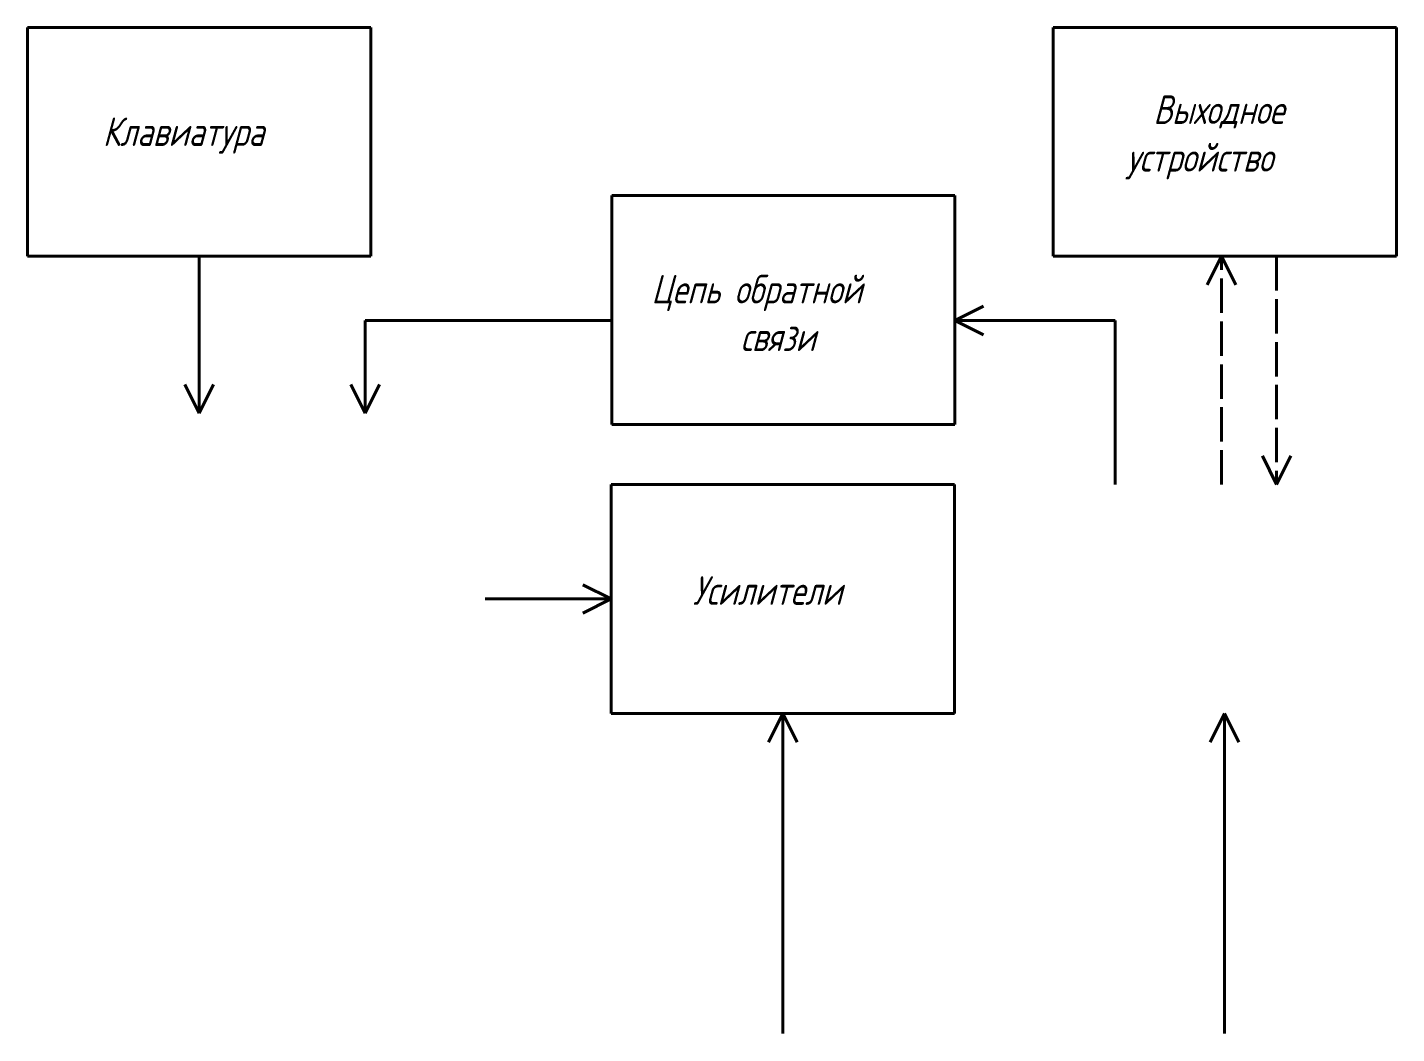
# Model space of a CAD drawing. Header units: millimetres. Extents: x 2098 to 3628, y 1472 to 2066.
# Drawn here: x 3149.6 to 3628.2, y 1629.8 to 1981.6 of the extents above; entities that cross this region are included whole.
import ezdxf

# ---------------------------------------------------------------- set-up
doc = ezdxf.new("R2010")
doc.units = ezdxf.units.MM
doc.linetypes.add('ACAD_ISO02W100', pattern=[15, 12, -3])
doc.layers.add('Основная', color=7, linetype='Continuous', lineweight=40)
doc.styles.add('стиль рамки', font='romans.shx', dxfattribs={"width": 0.75, "oblique": 15, "height": 3.5})

msp = doc.modelspace()

# ---------------------------------------------------------------- linework, layer by layer
at = {"layer": 'Основная'}
for p, q in [((3149.6, 1981.57), (3149.6, 1901.57)), ((3269.6, 1981.57), (3149.6, 1981.57)), ((3269.6, 1901.57), (3269.6, 1981.57)), ((3508.21, 1981.57), (3508.21, 1901.57)), ((3628.21, 1981.57), (3508.21, 1981.57)), ((3628.21, 1901.57), (3628.21, 1981.57)), ((3353.84, 1922.77), (3353.84, 1842.77)), ((3473.84, 1922.77), (3353.84, 1922.77)), ((3473.84, 1842.77), (3473.84, 1922.77)), ((3149.6, 1901.57), (3269.6, 1901.57)), ((3209.6, 1901.57), (3209.6, 1846.77)), ((3508.21, 1901.57), (3608.21, 1901.57)), ((3561.98, 1891.57), (3566.98, 1901.57)), ((3571.98, 1891.57), (3566.98, 1901.57)), ((3608.21, 1901.57), (3628.21, 1901.57)), ((3483.84, 1884.09), (3473.84, 1879.09)), ((3267.65, 1879.09), (3267.65, 1846.77)), ((3267.65, 1879.09), (3353.84, 1879.09)), ((3529.85, 1879.09), (3473.84, 1879.09)), ((3483.84, 1874.09), (3473.84, 1879.09)), ((3529.85, 1821.77), (3529.85, 1879.09)), ((3204.6, 1856.77), (3209.6, 1846.77)), ((3214.6, 1856.77), (3209.6, 1846.77)), ((3262.65, 1856.77), (3267.65, 1846.77)), ((3272.65, 1856.77), (3267.65, 1846.77)), ((3353.84, 1842.77), (3473.84, 1842.77)), ((3581.28, 1831.77), (3586.28, 1821.77)), ((3591.28, 1831.77), (3586.28, 1821.77)), ((3353.71, 1821.77), (3353.71, 1741.77)), ((3473.71, 1821.77), (3353.71, 1821.77)), ((3473.71, 1741.77), (3473.71, 1821.77)), ((3343.71, 1786.77), (3353.71, 1781.77)), ((3309.6, 1781.77), (3353.71, 1781.77)), ((3343.71, 1776.77), (3353.71, 1781.77)), ((3353.71, 1741.77), (3473.71, 1741.77)), ((3408.71, 1731.77), (3413.71, 1741.77)), ((3413.71, 1741.77), (3413.71, 1629.84)), ((3418.71, 1731.77), (3413.71, 1741.77)), ((3563.08, 1731.77), (3568.08, 1741.77)), ((3568.08, 1741.77), (3568.08, 1629.84)), ((3573.08, 1731.77), (3568.08, 1741.77))]:
    msp.add_line(p, q, dxfattribs=at)
at = {"layer": 'Основная', "linetype": 'ACAD_ISO02W100'}
for p, q in [((3566.98, 1821.77), (3566.98, 1901.57)), ((3586.28, 1901.57), (3586.28, 1821.77))]:
    msp.add_line(p, q, dxfattribs=at)

# ---------------------------------------------------------------- texts
at = {"layer": 'Основная', "char_height": 10, "attachment_point": 1, "style": 'стиль рамки'}
for s, insert in [('\\pi33.82631;Выходное \\P\\pi24.46429;устройство', (3509.36, 1957.81)), ('\\pi25.89255;Клавиатура', (3150.08, 1950.13)), ('\\pi14.20879;Цепь обратной \\P\\pi45.36966;связи', (3353.54, 1895.08)), ('\\pi29.64255;Усилители', (3352.53, 1789.71))]:
    msp.add_mtext_dynamic_manual_height_columns(s, width=120, gutter_width=12.5, heights=[0], dxfattribs=dict(at, insert=insert))

doc.saveas('drawing.dxf')
